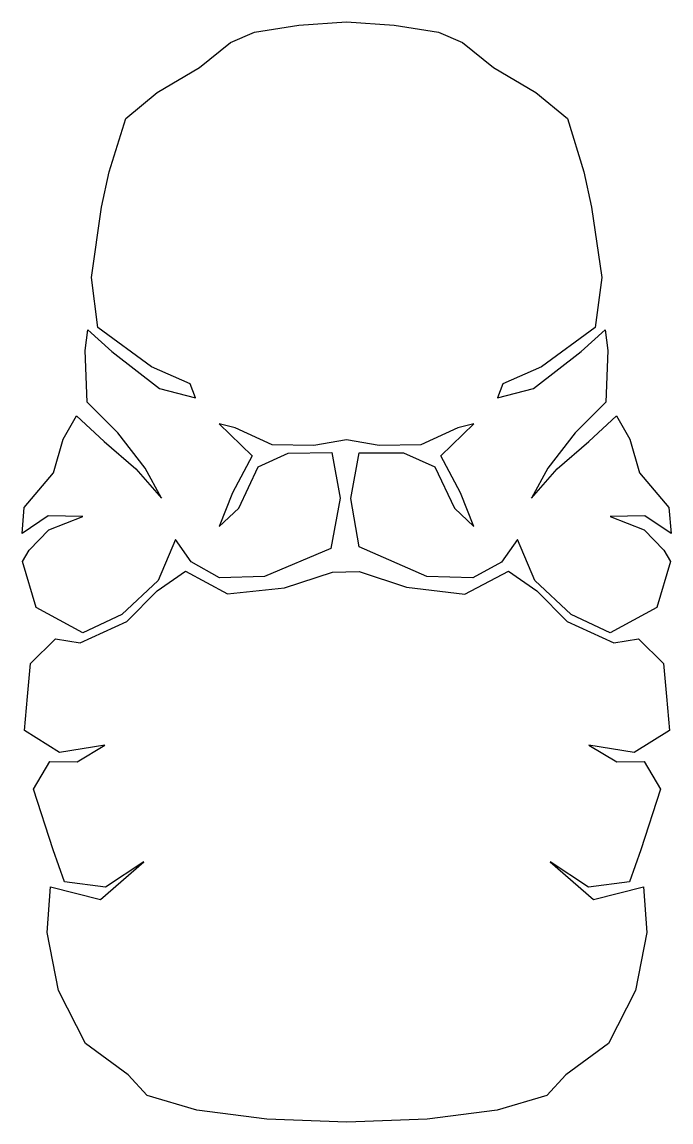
# Model space of a CAD drawing. Extents: x 1.6 to 56.9, y -94.8 to -1.1.
import ezdxf

# ---------------------------------------------------------------- set-up
doc = ezdxf.new("R2010")
doc.units = 0
doc.layers.get('0').update_dxf_attribs({"linetype": 'continuous'})

msp = doc.modelspace()

# ---------------------------------------------------------------- linework, layer by layer
at = {"color": 0}
for points in [[(1.687, -47.028), (2.242, -46.064), (3.916, -44.344), (6.803, -43.21), (3.859, -43.155), (1.635, -44.66), (1.83, -42.436), (4.325, -39.493), (5.152, -36.601), (6.29, -34.616), (8.621, -36.823), (11.319, -39.126), (13.51, -41.644), (12.112, -39.07), (9.793, -36.082), (7.189, -33.463), (7.01, -29.063), (7.24, -27.308), (9.282, -29.159), (13.359, -32.296), (16.402, -33.099), (15.958, -31.909), (12.66, -30.445), (8.089, -27.11), (7.54, -22.844), (8.414, -16.863), (9.07, -13.833), (10.464, -9.297), (13.136, -7.071), (16.761, -4.959), (19.396, -2.839), (21.433, -1.952), (25.208, -1.336), (29.272, -1.08), (33.337, -1.336), (37.112, -1.952), (39.148, -2.839), (41.784, -4.959), (45.409, -7.071), (48.081, -9.297), (49.475, -13.833), (50.131, -16.863), (51.005, -22.844), (50.456, -27.11), (45.885, -30.445), (42.587, -31.909), (42.143, -33.099), (45.185, -32.296), (49.263, -29.159), (51.305, -27.308), (51.534, -29.063), (51.356, -33.463), (48.752, -36.082), (46.433, -39.07), (45.035, -41.644), (47.226, -39.126), (49.923, -36.823), (52.254, -34.616), (53.393, -36.601), (54.219, -39.493), (56.714, -42.436), (56.91, -44.66), (54.686, -43.155), (51.741, -43.21), (54.628, -44.344), (56.303, -46.064), (56.858, -47.028), (55.707, -50.96), (51.741, -53.112), (48.41, -51.534), (45.325, -48.642), (43.834, -45.149), (42.474, -47.089), (40.034, -48.436), (36.125, -48.296), (30.358, -45.778), (29.653, -41.674), (30.343, -37.774), (34.117, -37.773), (36.788, -38.977), (38.457, -42.495), (40.114, -44.065), (38.969, -41.19), (37.312, -38.024), (40.114, -35.313), (38.746, -35.643), (35.609, -37.095), (32.053, -37.163), (29.273, -36.676), (26.493, -37.163), (22.936, -37.095), (19.8, -35.643), (18.432, -35.313), (21.234, -38.024), (19.577, -41.19), (18.432, -44.065), (20.089, -42.495), (21.758, -38.977), (24.309, -37.792), (28.011, -37.74), (28.737, -41.632), (27.952, -45.913), (22.298, -48.324), (18.459, -48.421), (16.056, -47.073), (14.712, -45.149), (13.221, -48.642), (10.136, -51.534), (6.804, -53.112), (2.839, -50.96)], [(54.619, -64.064), (56.02, -66.431), (54.336, -71.581), (53.371, -74.305), (49.872, -74.779), (46.611, -72.615), (50.315, -75.829), (54.569, -74.752), (54.856, -78.64), (53.877, -83.575), (51.592, -88.098), (47.96, -90.756), (46.332, -92.513), (42.103, -93.769), (36.141, -94.522), (29.311, -94.773), (22.482, -94.522), (16.52, -93.769), (12.292, -92.513), (10.664, -90.756), (7.031, -88.098), (4.746, -83.575), (3.767, -78.64), (4.054, -74.752), (8.308, -75.829), (12.012, -72.615), (8.751, -74.779), (5.252, -74.305), (4.287, -71.581), (2.604, -66.431), (4.004, -64.064), (6.328, -64.099), (8.702, -62.668), (4.838, -63.294), (1.847, -61.418), (2.093, -58.538), (2.365, -55.717), (4.479, -53.626), (6.577, -53.951), (10.56, -52.136), (13.15, -49.527), (15.563, -47.86), (19.143, -49.789), (24.005, -49.269), (28.072, -47.937), (30.342, -47.878), (34.369, -49.228), (39.358, -49.811), (43.06, -47.86), (45.474, -49.527), (48.062, -52.136), (52.046, -53.951), (54.144, -53.626), (56.259, -55.717), (56.53, -58.538), (56.776, -61.418), (53.784, -63.294), (49.921, -62.669), (52.295, -64.099)]]:
    msp.add_lwpolyline(points, close=True, dxfattribs=at)

doc.saveas('drawing.dxf')
